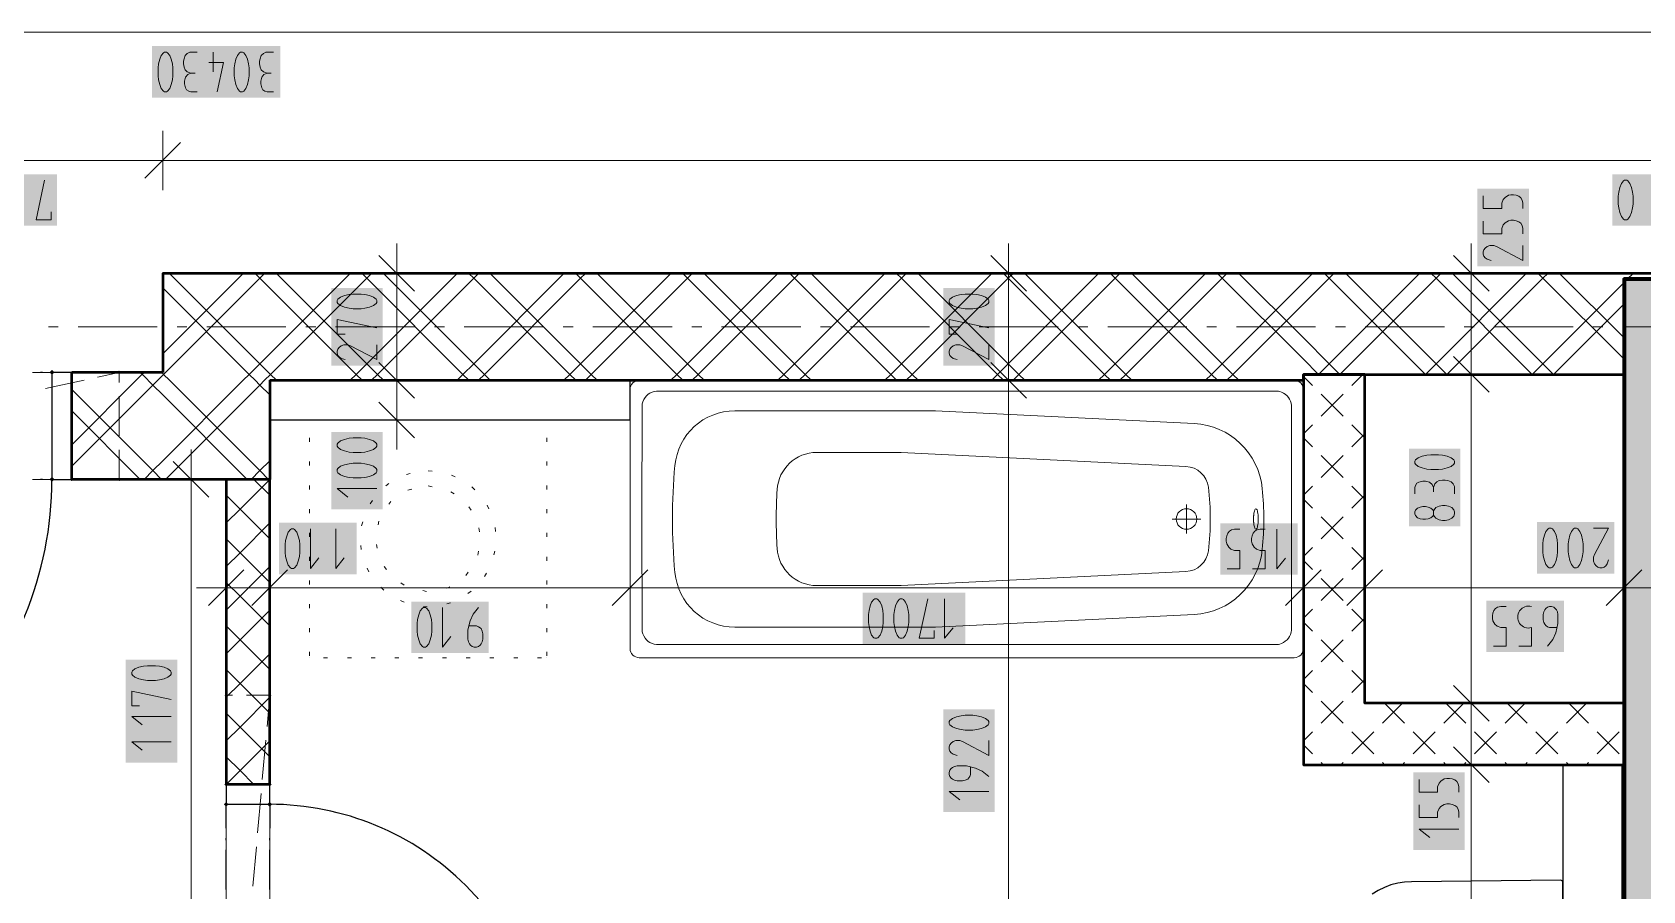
# Model space of a CAD drawing. Header units: millimetres. Extents: x 0 to 594, y 0 to 420.
# Drawn here: x 304.3 to 345.98, y 222.49 to 244.7 of the extents above; entities that cross this region are included whole.
import ezdxf

# ---------------------------------------------------------------- set-up
doc = ezdxf.new("R2010")
doc.units = ezdxf.units.MM
doc.header["$LTSCALE"] = 8
for name, color, linetype in [('PDF_Dvere', 7, 'Continuous'), ('PDF_Instalacni prizdivka do 1m', 7, 'Continuous'), ('PDF_Koty delkove', 7, 'Continuous'), ('PDF_Osy hlavni', 7, 'Continuous'), ('PDF_Preklady', 7, 'Continuous'), ('PDF_Pricky CP', 7, 'Continuous'), ('PDF_Pricky zdene', 7, 'Continuous'), ('PDF_Sanita', 7, 'Continuous'), ('PDF_Steny akusticke', 7, 'Continuous'), ('PDF_Steny obvodove nosne', 7, 'Continuous')]:
    doc.layers.add(name, color=color, linetype=linetype)

msp = doc.modelspace()

# ---------------------------------------------------------------- linework, layer by layer
at = {"layer": 'PDF_Dvere', "lineweight": 25}
for points in [[(304.563, 235.902), (304.512, 235.902)], [(304.563, 233.134), (304.512, 233.134)], [(309.318, 224.112), (309.318, 224.729)], [(309.318, 223.804), (309.318, 223.856)], [(310.446, 223.804), (310.446, 223.856)], [(309.318, 222.523), (309.318, 223.548)], [(310.446, 222.523), (310.446, 223.548)]]:
    msp.add_lwpolyline(points, dxfattribs=at)
for points in [[(305.321, 235.902), (304.808, 235.902), (304.808, 233.134), (305.321, 233.134)], [(309.318, 225.242), (309.318, 224.729), (310.446, 224.729), (310.446, 225.242)]]:
    msp.add_lwpolyline(points, close=True, dxfattribs=at)
for points in [[(296.312, 233.134), (295.583, 233.134), (295.583, 223.909, 0.414214), (304.808, 233.134)], [(310.446, 217.554), (317.62, 217.554, 0.414214), (310.446, 224.729), (310.446, 224.112)]]:
    msp.add_lwpolyline(points, format="xyb", dxfattribs=at)
at = {"layer": 'PDF_Dvere', "lineweight": 25, "transparency": 33554559}
for points in [[(304.872, 235.902), (304.808, 235.838), (304.808, 235.966), (304.744, 235.902)], [(304.872, 233.134), (304.808, 233.07), (304.808, 233.198), (304.744, 233.134)], [(309.318, 224.665), (309.254, 224.729), (309.382, 224.729), (309.318, 224.793)], [(310.446, 224.665), (310.381, 224.729), (310.51, 224.729), (310.446, 224.793)]]:
    msp.add_solid(points, dxfattribs=at)
at = {"layer": 'PDF_Instalacni prizdivka do 1m', "lineweight": 25}
for points in [[(319.773, 235.697), (310.446, 235.697), (310.446, 234.672), (319.773, 234.672)], [(321.772, 214.479), (345.449, 214.479), (345.449, 214.479), (345.449, 225.754), (343.912, 225.754), (343.912, 216.017), (321.772, 216.017)]]:
    msp.add_lwpolyline(points, close=True, dxfattribs=at)
at = {"layer": 'PDF_Koty delkove', "lineweight": 18}
for points in [[(506.065, 244.701), (486.36, 244.701), (466.5, 244.701), (465.014, 244.701), (153.11, 244.701)], [(308.568, 244.188), (308.377, 244.188), (308.309, 244.154), (308.254, 244.102), (308.227, 244.017), (308.213, 243.949)], [(308.213, 243.949), (308.213, 243.88), (308.227, 243.795), (308.254, 243.727), (308.309, 243.676), (308.404, 243.641)], [(308.87, 243.915), (309.253, 243.915), (309.088, 243.163)], [(308.979, 244.188), (308.979, 243.676)], [(310.28, 244.154), (310.225, 244.102), (310.198, 244.017), (310.184, 243.949), (310.184, 243.88), (310.198, 243.795), (310.225, 243.727), (310.28, 243.676), (310.375, 243.641)], [(310.54, 244.188), (310.348, 244.188), (310.28, 244.154)], [(308.568, 243.163), (308.404, 243.163), (308.349, 243.18), (308.295, 243.215), (308.267, 243.266), (308.24, 243.367), (308.24, 243.436), (308.267, 243.539), (308.322, 243.607), (308.404, 243.641), (308.513, 243.641)], [(310.54, 243.163), (310.375, 243.163), (310.32, 243.18), (310.266, 243.215), (310.238, 243.266), (310.211, 243.367), (310.211, 243.436), (310.238, 243.539), (310.293, 243.607), (310.375, 243.641), (310.485, 243.641)], [(308.139, 241.847), (307.217, 240.924)], [(307.678, 242.154), (307.678, 241.385), (307.678, 240.617)], [(412.176, 241.385), (400.747, 241.385), (392.855, 241.385), (385.372, 241.385), (307.678, 241.385), (300.196, 241.385), (289.074, 241.385), (286.461, 241.385), (277.441, 241.385), (274.827, 241.385), (263.706, 241.385), (256.224, 241.385), (178.529, 241.385)], [(304.786, 239.848), (304.402, 239.848), (304.62, 240.873)], [(341.855, 240.47), (341.855, 240.141), (342.333, 240.141), (342.333, 240.278), (342.368, 240.374), (342.419, 240.429), (342.504, 240.483), (342.572, 240.497), (342.64, 240.497), (342.709, 240.483), (342.777, 240.456), (342.828, 240.415), (342.863, 240.361), (342.88, 240.278), (342.88, 240.141)], [(304.786, 240.052), (304.786, 239.848)], [(341.855, 239.813), (341.855, 239.484), (342.333, 239.484), (342.333, 239.621), (342.368, 239.717), (342.419, 239.772), (342.504, 239.826), (342.572, 239.84), (342.64, 239.84), (342.709, 239.826), (342.777, 239.799), (342.828, 239.758), (342.863, 239.704), (342.88, 239.621), (342.88, 239.484)], [(314.192, 238.003), (313.27, 238.925)], [(313.731, 238.464), (313.731, 239.233)], [(330.032, 238.003), (329.109, 238.925)], [(329.57, 238.464), (329.57, 239.233)], [(342.004, 238.003), (341.081, 238.925)], [(341.543, 238.464), (341.543, 239.233)], [(342.88, 239.183), (342.88, 238.799), (342.196, 239.156), (342.128, 239.183), (342.025, 239.183), (341.958, 239.156), (341.906, 239.115), (341.871, 239.074), (341.855, 239.019), (341.855, 238.964), (341.871, 238.909), (341.906, 238.868), (341.958, 238.827), (342.059, 238.799)], [(314.5, 238.464), (313.731, 238.464), (312.962, 238.464)], [(313.731, 234.672), (313.731, 235.697), (313.731, 238.464)], [(330.339, 238.464), (329.57, 238.464), (328.802, 238.464)], [(329.57, 214.479), (329.57, 216.017), (329.57, 235.697), (329.57, 238.464)], [(342.311, 238.464), (341.543, 238.464), (340.774, 238.464)], [(341.543, 171.113), (341.543, 212.993), (341.543, 214.479), (341.543, 216.017), (341.543, 225.754), (341.543, 227.343), (341.543, 235.85), (341.543, 238.464)], [(312.808, 237.929), (312.603, 237.929), (312.501, 237.915), (312.381, 237.888), (312.279, 237.847), (312.21, 237.793), (312.194, 237.765), (312.194, 237.711), (312.21, 237.683), (312.279, 237.629), (312.381, 237.588), (312.501, 237.56), (312.603, 237.546), (312.808, 237.546), (312.91, 237.56), (313.03, 237.588), (313.132, 237.629), (313.201, 237.683), (313.219, 237.711), (313.219, 237.765), (313.201, 237.793), (313.132, 237.847), (313.03, 237.888), (312.91, 237.915)], [(312.91, 237.915), (312.808, 237.929)], [(328.647, 237.929), (328.442, 237.929), (328.34, 237.915), (328.22, 237.888), (328.118, 237.847), (328.049, 237.793), (328.033, 237.765), (328.033, 237.711), (328.049, 237.683), (328.118, 237.629), (328.22, 237.588), (328.34, 237.56), (328.442, 237.546), (328.647, 237.546), (328.749, 237.56), (328.869, 237.588), (328.972, 237.629), (329.04, 237.683), (329.058, 237.711), (329.058, 237.765), (329.04, 237.793), (328.972, 237.847), (328.869, 237.888), (328.749, 237.915), (328.647, 237.929)], [(312.398, 236.889), (312.194, 236.889), (312.194, 237.272), (313.219, 237.054)], [(328.237, 236.889), (328.033, 236.889), (328.033, 237.272), (329.058, 237.054)], [(313.219, 236.615), (313.219, 236.232), (312.535, 236.588), (312.466, 236.615), (312.364, 236.615), (312.296, 236.588), (312.245, 236.547), (312.21, 236.506), (312.194, 236.451), (312.194, 236.397), (312.21, 236.342), (312.245, 236.301), (312.296, 236.26), (312.398, 236.232)], [(329.058, 236.615), (329.058, 236.232), (328.374, 236.588), (328.305, 236.615), (328.203, 236.615), (328.135, 236.588), (328.084, 236.547), (328.049, 236.506), (328.033, 236.451), (328.033, 236.397), (328.049, 236.342), (328.084, 236.301), (328.135, 236.26), (328.237, 236.232)], [(314.192, 235.235), (313.27, 236.158)], [(330.032, 235.235), (329.109, 236.158)], [(342.004, 235.389), (341.081, 236.312)], [(314.5, 235.697), (313.731, 235.697), (312.962, 235.697)], [(330.339, 235.697), (329.57, 235.697), (328.802, 235.697)], [(342.311, 235.85), (341.543, 235.85), (340.774, 235.85)], [(314.192, 234.21), (313.27, 235.133)], [(314.5, 234.672), (313.731, 234.672), (312.962, 234.672)], [(313.731, 234.672), (313.731, 233.903)], [(308.411, 233.134), (308.411, 233.903)], [(312.808, 234.211), (312.603, 234.211), (312.501, 234.197), (312.381, 234.17), (312.279, 234.129), (312.21, 234.074), (312.194, 234.046), (312.194, 233.992), (312.21, 233.964), (312.279, 233.91), (312.381, 233.869), (312.501, 233.841), (312.603, 233.827), (312.808, 233.827)], [(312.808, 233.827), (312.91, 233.841), (313.03, 233.869), (313.132, 233.91), (313.201, 233.964), (313.219, 233.992), (313.219, 234.046), (313.201, 234.074), (313.132, 234.129), (313.03, 234.17), (312.91, 234.197), (312.808, 234.211)], [(308.872, 232.673), (307.949, 233.595)], [(340.699, 233.772), (340.494, 233.772), (340.392, 233.758), (340.272, 233.731), (340.17, 233.69), (340.101, 233.636), (340.085, 233.608), (340.085, 233.554), (340.101, 233.526), (340.17, 233.471), (340.272, 233.43), (340.392, 233.402), (340.494, 233.388), (340.699, 233.388), (340.801, 233.402), (340.921, 233.43), (341.024, 233.471), (341.092, 233.526), (341.11, 233.554), (341.11, 233.608)], [(341.11, 233.608), (341.092, 233.636), (341.024, 233.69), (340.921, 233.731), (340.801, 233.758), (340.699, 233.772)], [(309.179, 233.134), (308.411, 233.134), (307.642, 233.134)], [(308.411, 202.743), (308.411, 207.868), (308.411, 221.142), (308.411, 233.134)], [(340.085, 232.759), (340.085, 232.924), (340.101, 232.979), (340.136, 233.033), (340.187, 233.061), (340.289, 233.088), (340.357, 233.088), (340.46, 233.061), (340.529, 233.006), (340.562, 232.924), (340.562, 232.814)], [(341.11, 232.759), (341.11, 232.951), (341.075, 233.019), (341.024, 233.074), (340.939, 233.101), (340.87, 233.115), (340.801, 233.115), (340.716, 233.101), (340.649, 233.074), (340.597, 233.019), (340.562, 232.924)], [(313.219, 232.897), (312.194, 232.897), (312.466, 232.678)], [(340.101, 232.198), (340.085, 232.239), (340.085, 232.294), (340.101, 232.335), (340.152, 232.39), (340.221, 232.417), (340.289, 232.431), (340.357, 232.431), (340.426, 232.417), (340.494, 232.39), (340.545, 232.349), (340.562, 232.322)], [(340.562, 232.212), (340.545, 232.184), (340.494, 232.143), (340.426, 232.116), (340.357, 232.102), (340.289, 232.102), (340.221, 232.116), (340.152, 232.143), (340.101, 232.198)], [(311.5, 231.857), (311.5, 230.833), (311.718, 231.105)], [(312.157, 231.857), (312.157, 230.833), (312.375, 231.105)], [(335.201, 231.606), (335.215, 231.674), (335.242, 231.742), (335.283, 231.793), (335.337, 231.828), (335.419, 231.846), (335.556, 231.846)], [(335.885, 230.821), (336.213, 230.821), (336.213, 231.298), (336.076, 231.298), (335.981, 231.333), (335.926, 231.384), (335.872, 231.469), (335.858, 231.537), (335.858, 231.606), (335.872, 231.674), (335.899, 231.742), (335.94, 231.793), (335.994, 231.828), (336.076, 231.846), (336.213, 231.846)], [(336.515, 231.846), (336.515, 230.821), (336.733, 231.093)], [(344.052, 231.464), (344.052, 231.259), (344.066, 231.158), (344.093, 231.038), (344.134, 230.935), (344.189, 230.867), (344.216, 230.85), (344.271, 230.85), (344.299, 230.867), (344.353, 230.935), (344.394, 231.038), (344.422, 231.158), (344.436, 231.259), (344.436, 231.464), (344.422, 231.567), (344.394, 231.687), (344.353, 231.789), (344.299, 231.858), (344.271, 231.875), (344.216, 231.875), (344.189, 231.858), (344.134, 231.789), (344.093, 231.687)], [(344.709, 231.875), (345.093, 231.875), (344.736, 231.192), (344.709, 231.123), (344.709, 231.02), (344.736, 230.953), (344.777, 230.902), (344.819, 230.867), (344.874, 230.85), (344.928, 230.85), (344.983, 230.867), (345.024, 230.902), (345.065, 230.953), (345.093, 231.054)], [(335.228, 230.821), (335.556, 230.821), (335.556, 231.298), (335.419, 231.298), (335.324, 231.333), (335.269, 231.384), (335.215, 231.469), (335.201, 231.537), (335.201, 231.606)], [(344.093, 231.687), (344.066, 231.567), (344.052, 231.464)], [(309.318, 231.101), (309.318, 230.333), (309.318, 229.564)], [(310.446, 231.101), (310.446, 230.333), (310.446, 229.564)], [(319.773, 231.101), (319.773, 230.333), (319.773, 229.564)], [(337.198, 231.101), (337.198, 230.333), (337.198, 229.564)], [(338.787, 231.101), (338.787, 230.333), (338.787, 229.564)], [(345.5, 231.101), (345.5, 230.333), (345.5, 229.564)], [(309.779, 230.794), (308.857, 229.871)], [(310.907, 230.794), (309.984, 229.871)], [(320.234, 230.794), (319.312, 229.871)], [(337.659, 230.794), (336.737, 229.871)], [(339.248, 230.794), (338.325, 229.871)], [(345.961, 230.794), (345.039, 229.871)], [(309.318, 230.333), (308.549, 230.333)], [(382.605, 230.333), (379.16, 230.333), (373.277, 230.333), (373.275, 230.333), (371.519, 230.333), (366.69, 230.333), (355.853, 230.333), (354.264, 230.333), (347.55, 230.333), (345.5, 230.333), (338.787, 230.333), (337.198, 230.333), (319.773, 230.333), (310.446, 230.333), (309.318, 230.333)], [(314.26, 229.409), (314.26, 229.204), (314.274, 229.103), (314.301, 228.983), (314.342, 228.88), (314.397, 228.812), (314.425, 228.795), (314.479, 228.795), (314.507, 228.812), (314.561, 228.88), (314.602, 228.983), (314.63, 229.103), (314.644, 229.204), (314.644, 229.409), (314.63, 229.512), (314.602, 229.632), (314.561, 229.734), (314.507, 229.803), (314.479, 229.82), (314.425, 229.82), (314.397, 229.803), (314.342, 229.734), (314.301, 229.632), (314.274, 229.512), (314.26, 229.409)], [(314.917, 229.82), (314.917, 228.795), (315.136, 229.068)], [(315.848, 229.82), (315.711, 229.649), (315.629, 229.478), (315.574, 229.239), (315.574, 228.999), (315.588, 228.932), (315.615, 228.88), (315.643, 228.846), (315.684, 228.812), (315.739, 228.795), (315.793, 228.795), (315.848, 228.812), (315.889, 228.846), (315.916, 228.88), (315.944, 228.932), (315.958, 228.999), (315.958, 229.137), (315.944, 229.204), (315.916, 229.273), (315.848, 229.324), (315.793, 229.342), (315.601, 229.342)], [(326.284, 229.859), (326.243, 229.962), (326.188, 230.03), (326.161, 230.048), (326.106, 230.048), (326.078, 230.03), (326.024, 229.962), (325.983, 229.859), (325.956, 229.739), (325.942, 229.637)], [(325.942, 229.637), (325.942, 229.432), (325.956, 229.33), (325.983, 229.21), (326.024, 229.108), (326.078, 229.039), (326.106, 229.023), (326.161, 229.023), (326.188, 229.039), (326.243, 229.108), (326.284, 229.21), (326.312, 229.33), (326.326, 229.432), (326.326, 229.637), (326.312, 229.739), (326.284, 229.859)], [(327.64, 229.227), (327.64, 229.023), (327.256, 229.023), (327.475, 230.048)], [(327.913, 230.048), (327.913, 229.023), (328.132, 229.295)], [(342.117, 228.822), (342.446, 228.822), (342.446, 229.299), (342.309, 229.299), (342.213, 229.334), (342.158, 229.386), (342.104, 229.471), (342.09, 229.538), (342.09, 229.607), (342.104, 229.676), (342.131, 229.743), (342.172, 229.794), (342.227, 229.829), (342.309, 229.847), (342.446, 229.847)], [(343.76, 229.299), (343.569, 229.299), (343.514, 229.317), (343.472, 229.351), (343.445, 229.386), (343.418, 229.436), (343.404, 229.504), (343.404, 229.641), (343.418, 229.709), (343.445, 229.761), (343.472, 229.794), (343.514, 229.829), (343.569, 229.847), (343.623, 229.847), (343.678, 229.829), (343.719, 229.794), (343.746, 229.761), (343.774, 229.709), (343.788, 229.641), (343.788, 229.402), (343.733, 229.163), (343.651, 228.992), (343.514, 228.822)], [(307.487, 228.315), (307.282, 228.315), (307.181, 228.302), (307.061, 228.274), (306.958, 228.233), (306.89, 228.179), (306.873, 228.151), (306.873, 228.097), (306.89, 228.069), (306.958, 228.015), (307.061, 227.974), (307.181, 227.946), (307.282, 227.932), (307.487, 227.932), (307.59, 227.946), (307.71, 227.974), (307.812, 228.015), (307.881, 228.069)], [(307.881, 228.069), (307.898, 228.097), (307.898, 228.151), (307.881, 228.179), (307.812, 228.233), (307.71, 228.274), (307.59, 228.302), (307.487, 228.315)], [(307.077, 227.275), (306.873, 227.275), (306.873, 227.658), (307.898, 227.44)], [(342.004, 226.882), (341.081, 227.804)], [(342.311, 227.343), (341.543, 227.343), (340.774, 227.343)], [(307.898, 227.001), (306.873, 227.001), (307.146, 226.783)], [(328.647, 227.034), (328.442, 227.034), (328.34, 227.02), (328.22, 226.993), (328.118, 226.952), (328.049, 226.898), (328.033, 226.87), (328.033, 226.816), (328.049, 226.788), (328.118, 226.734), (328.22, 226.693)], [(328.22, 226.693), (328.34, 226.665), (328.442, 226.651), (328.647, 226.651), (328.749, 226.665), (328.869, 226.693), (328.972, 226.734), (329.04, 226.788), (329.058, 226.816), (329.058, 226.87), (329.04, 226.898), (328.972, 226.952), (328.869, 226.993), (328.749, 227.02), (328.647, 227.034)], [(329.058, 226.377), (329.058, 225.994), (328.374, 226.35), (328.305, 226.377), (328.203, 226.377), (328.135, 226.35), (328.084, 226.309), (328.049, 226.268), (328.033, 226.213), (328.033, 226.159), (328.049, 226.104), (328.084, 226.063), (328.135, 226.022), (328.237, 225.994)], [(307.898, 226.344), (306.873, 226.344), (307.146, 226.126)], [(342.004, 225.293), (341.081, 226.216)], [(329.058, 225.447), (328.887, 225.584), (328.715, 225.666), (328.477, 225.72), (328.237, 225.72), (328.169, 225.706), (328.118, 225.679), (328.084, 225.652), (328.049, 225.611), (328.033, 225.556), (328.033, 225.502), (328.049, 225.447), (328.084, 225.406), (328.118, 225.378), (328.169, 225.351), (328.237, 225.337), (328.374, 225.337), (328.442, 225.351), (328.51, 225.378), (328.562, 225.447), (328.579, 225.502), (328.579, 225.693)], [(342.311, 225.754), (341.543, 225.754), (340.774, 225.754)], [(340.196, 225.372), (340.196, 225.044), (340.674, 225.044), (340.674, 225.181), (340.709, 225.276), (340.76, 225.331), (340.845, 225.385), (340.913, 225.399), (340.981, 225.399), (341.05, 225.385), (341.118, 225.358), (341.169, 225.317), (341.204, 225.263), (341.221, 225.181), (341.221, 225.044)], [(329.058, 225.063), (328.033, 225.063), (328.305, 224.845)], [(340.196, 224.715), (340.196, 224.387), (340.674, 224.387), (340.674, 224.524), (340.709, 224.619), (340.76, 224.674), (340.845, 224.728)], [(340.845, 224.728), (340.913, 224.742), (340.981, 224.742), (341.05, 224.728), (341.118, 224.701), (341.169, 224.66), (341.204, 224.606), (341.221, 224.524), (341.221, 224.387)], [(341.221, 224.085), (340.196, 224.085), (340.469, 223.867)]]:
    msp.add_lwpolyline(points, dxfattribs=at)
for points in [[(307.556, 243.777), (307.556, 243.572), (307.57, 243.471), (307.597, 243.351), (307.638, 243.248), (307.692, 243.18), (307.72, 243.163), (307.774, 243.163), (307.802, 243.18), (307.856, 243.248), (307.897, 243.351), (307.925, 243.471), (307.939, 243.572), (307.939, 243.777), (307.925, 243.88), (307.897, 244), (307.856, 244.102), (307.802, 244.171), (307.774, 244.188), (307.72, 244.188), (307.692, 244.171), (307.638, 244.102), (307.597, 244), (307.57, 243.88)], [(309.527, 243.777), (309.527, 243.572), (309.541, 243.471), (309.568, 243.351), (309.609, 243.248), (309.663, 243.18), (309.691, 243.163), (309.745, 243.163), (309.773, 243.18), (309.828, 243.248), (309.869, 243.351), (309.897, 243.471), (309.91, 243.572), (309.91, 243.777), (309.897, 243.88), (309.869, 244), (309.828, 244.102), (309.773, 244.171), (309.745, 244.188), (309.691, 244.188), (309.663, 244.171), (309.609, 244.102), (309.568, 244), (309.541, 243.88)], [(345.348, 240.462), (345.348, 240.257), (345.362, 240.155), (345.389, 240.036), (345.43, 239.933), (345.484, 239.864), (345.512, 239.848), (345.566, 239.848), (345.594, 239.864), (345.648, 239.933), (345.689, 240.036), (345.717, 240.155), (345.731, 240.257), (345.731, 240.462), (345.717, 240.564), (345.689, 240.684), (345.648, 240.787), (345.594, 240.856), (345.566, 240.873), (345.512, 240.873), (345.484, 240.856), (345.43, 240.787), (345.389, 240.684), (345.362, 240.564)], [(312.808, 233.554), (312.603, 233.554), (312.501, 233.54), (312.381, 233.513), (312.279, 233.472), (312.21, 233.417), (312.194, 233.389), (312.194, 233.335), (312.21, 233.307), (312.279, 233.253), (312.381, 233.212), (312.501, 233.184), (312.603, 233.17), (312.808, 233.17), (312.91, 233.184), (313.03, 233.212), (313.132, 233.253), (313.201, 233.307), (313.219, 233.335), (313.219, 233.389), (313.201, 233.417), (313.132, 233.472), (313.03, 233.513), (312.91, 233.54)], [(340.87, 232.458), (340.801, 232.458), (340.716, 232.444), (340.631, 232.404), (340.58, 232.349), (340.562, 232.322), (340.562, 232.212), (340.58, 232.184), (340.631, 232.129), (340.716, 232.088), (340.801, 232.074), (340.87, 232.074), (340.955, 232.088), (341.041, 232.129), (341.092, 232.184), (341.11, 232.239), (341.11, 232.294), (341.092, 232.349), (341.041, 232.404), (340.955, 232.444)], [(310.843, 231.446), (310.843, 231.241), (310.857, 231.14), (310.884, 231.02), (310.925, 230.918), (310.979, 230.849), (311.007, 230.833), (311.061, 230.833), (311.089, 230.849), (311.143, 230.918), (311.185, 231.02), (311.212, 231.14), (311.226, 231.241), (311.226, 231.446), (311.212, 231.549), (311.185, 231.669), (311.143, 231.771), (311.089, 231.84), (311.061, 231.857), (311.007, 231.857), (310.979, 231.84), (310.925, 231.771), (310.884, 231.669), (310.857, 231.549)], [(343.395, 231.464), (343.395, 231.259), (343.409, 231.158), (343.436, 231.038), (343.477, 230.935), (343.532, 230.867), (343.559, 230.85), (343.614, 230.85), (343.642, 230.867), (343.696, 230.935), (343.737, 231.038), (343.765, 231.158), (343.779, 231.259), (343.779, 231.464), (343.765, 231.567), (343.737, 231.687), (343.696, 231.789), (343.642, 231.858), (343.614, 231.875), (343.559, 231.875), (343.532, 231.858), (343.477, 231.789), (343.436, 231.687), (343.409, 231.567)], [(326.599, 229.637), (326.599, 229.432), (326.613, 229.33), (326.64, 229.21), (326.681, 229.108), (326.735, 229.039), (326.763, 229.023), (326.818, 229.023), (326.846, 229.039), (326.9, 229.108), (326.941, 229.21), (326.969, 229.33), (326.983, 229.432), (326.983, 229.637), (326.969, 229.739), (326.941, 229.859), (326.9, 229.962), (326.846, 230.03), (326.818, 230.048), (326.763, 230.048), (326.735, 230.03), (326.681, 229.962), (326.64, 229.859), (326.613, 229.739)]]:
    msp.add_lwpolyline(points, close=True, dxfattribs=at)
msp.add_lwpolyline([(342.774, 228.822), (343.103, 228.822), (343.103, 229.299, -1.306892), (343.103, 229.847)], format="xyb", dxfattribs=at)
at = {"layer": 'PDF_Koty delkove', "color": 7, "lineweight": 18, "true_color": 0xffffff, "transparency": 33554559}
for points in [[(310.721, 244.342), (307.402, 244.342), (310.721, 243.01), (307.402, 243.01)], [(304.939, 241.027), (302.934, 241.027), (304.939, 239.694), (302.934, 239.694)], [(347.856, 241.027), (345.194, 241.027), (347.856, 239.694), (345.194, 239.694)], [(343.034, 238.646), (343.034, 240.65), (341.701, 238.646), (341.701, 240.65)], [(313.372, 236.078), (313.372, 238.083), (312.04, 236.078), (312.04, 238.083)], [(329.212, 236.078), (329.212, 238.083), (327.879, 236.078), (327.879, 238.083)], [(313.372, 232.359), (313.372, 234.364), (312.04, 232.359), (312.04, 234.364)], [(341.264, 231.921), (341.264, 233.925), (339.931, 231.921), (339.931, 233.925)], [(312.694, 232.011), (310.689, 232.011), (312.694, 230.679), (310.689, 230.679)], [(337.052, 231.999), (335.047, 231.999), (337.052, 230.667), (335.047, 230.667)], [(345.247, 232.029), (343.242, 232.029), (345.247, 230.697), (343.242, 230.697)], [(328.451, 230.201), (325.789, 230.201), (328.451, 228.869), (325.789, 228.869)], [(316.112, 229.974), (314.107, 229.974), (316.112, 228.642), (314.107, 228.642)], [(343.942, 230.001), (341.937, 230.001), (343.942, 228.668), (341.937, 228.668)], [(308.052, 225.807), (308.052, 228.469), (306.719, 225.807), (306.719, 228.469)], [(329.212, 224.526), (329.212, 227.188), (327.879, 224.526), (327.879, 227.188)], [(341.375, 223.548), (341.375, 225.553), (340.042, 223.548), (340.042, 225.553)]]:
    msp.add_solid(points, dxfattribs=at)
at = {"layer": 'PDF_Osy hlavni', "lineweight": 18}
for points in [[(304.973, 237.08), (304.717, 237.08)], [(307.535, 237.08), (305.485, 237.08)], [(308.304, 237.08), (308.048, 237.08)], [(310.866, 237.08), (308.816, 237.08)], [(311.635, 237.08), (311.379, 237.08)], [(314.198, 237.08), (312.148, 237.08)], [(314.966, 237.08), (314.71, 237.08)], [(317.529, 237.08), (315.479, 237.08)], [(318.298, 237.08), (318.041, 237.08)], [(320.86, 237.08), (318.81, 237.08)], [(321.629, 237.08), (321.373, 237.08)], [(324.191, 237.08), (322.141, 237.08)], [(324.96, 237.08), (324.704, 237.08)], [(327.523, 237.08), (325.473, 237.08)], [(328.291, 237.08), (328.035, 237.08)], [(330.854, 237.08), (328.804, 237.08)], [(331.623, 237.08), (331.366, 237.08)], [(334.185, 237.08), (332.135, 237.08)], [(334.954, 237.08), (334.697, 237.08)], [(337.516, 237.08), (335.466, 237.08)], [(338.285, 237.08), (338.029, 237.08)], [(340.847, 237.08), (338.797, 237.08)], [(341.616, 237.08), (341.36, 237.08)], [(344.179, 237.08), (342.129, 237.08)], [(344.947, 237.08), (344.691, 237.08)], [(347.51, 237.08), (345.46, 237.08)]]:
    msp.add_lwpolyline(points, dxfattribs=at)
at = {"layer": 'PDF_Preklady', "lineweight": 18}
for points in [[(305.332, 235.902), (304.307, 235.902)], [(304.64, 235.486), (305.642, 235.704)], [(306.551, 235.902), (305.69, 235.902)], [(305.992, 235.78), (306.551, 235.902)], [(306.551, 235.643), (306.551, 235.902)], [(306.551, 234.259), (306.551, 235.284)], [(306.551, 233.901), (306.551, 233.134), (305.69, 233.134)], [(305.332, 233.134), (305.321, 233.134), (304.307, 233.134)], [(309.483, 227.548), (309.318, 227.548)], [(309.318, 227.341), (309.318, 227.548)], [(310.446, 227.341), (310.446, 227.548), (309.841, 227.548)], [(310.375, 226.746), (310.446, 227.548)], [(309.318, 225.957), (309.318, 226.982)], [(310.446, 225.957), (310.446, 226.982)], [(310.254, 225.367), (310.343, 226.388)], [(309.318, 224.573), (309.318, 225.242), (309.318, 225.598)], [(310.446, 224.573), (310.446, 225.242), (310.446, 225.598)], [(310.132, 223.989), (310.222, 225.01)], [(309.318, 223.189), (309.318, 224.214)], [(310.446, 223.189), (310.446, 224.214)], [(310.011, 222.61), (310.101, 223.631)], [(309.318, 221.806), (309.318, 222.831)], [(310.446, 221.806), (310.446, 222.831)]]:
    msp.add_lwpolyline(points, dxfattribs=at)
at = {"layer": 'PDF_Preklady', "lineweight": 18, "transparency": 33554559}
for points in [[(306.551, 235.856), (306.504, 235.902), (306.597, 235.902), (306.551, 235.948)], [(306.597, 235.902), (306.551, 235.856), (306.551, 235.948), (306.504, 235.902)], [(306.506, 235.892), (306.541, 235.947), (306.56, 235.857), (306.596, 235.912)], [(305.367, 233.134), (305.321, 233.088), (305.321, 233.18), (305.274, 233.134)], [(305.367, 233.134), (305.321, 233.088), (305.321, 233.18), (305.274, 233.134)], [(306.597, 233.134), (306.551, 233.088), (306.551, 233.18), (306.504, 233.134)], [(306.551, 233.088), (306.504, 233.134), (306.597, 233.134), (306.551, 233.18)], [(309.364, 227.548), (309.318, 227.502), (309.318, 227.594), (309.272, 227.548)], [(309.318, 227.502), (309.272, 227.548), (309.364, 227.548), (309.318, 227.594)], [(310.446, 227.502), (310.399, 227.548), (310.492, 227.548), (310.446, 227.594)], [(310.492, 227.548), (310.446, 227.502), (310.446, 227.594), (310.399, 227.548)], [(310.441, 227.502), (310.4, 227.552), (310.491, 227.544), (310.45, 227.594)], [(309.318, 225.196), (309.272, 225.242), (309.364, 225.242), (309.318, 225.288)], [(309.318, 225.196), (309.272, 225.242), (309.364, 225.242), (309.318, 225.288)], [(310.446, 225.196), (310.399, 225.242), (310.492, 225.242), (310.446, 225.288)], [(310.446, 225.196), (310.399, 225.242), (310.492, 225.242), (310.446, 225.288)]]:
    msp.add_solid(points, dxfattribs=at)
at = {"layer": 'PDF_Pricky CP', "lineweight": 50}
msp.add_lwpolyline([(338.787, 225.754), (345.449, 225.754), (345.5, 225.754), (345.5, 227.343), (338.787, 227.343), (338.787, 235.85), (337.198, 235.85), (337.198, 235.697), (337.198, 225.754), (338.787, 225.754)], dxfattribs=at)
at = {"layer": 'PDF_Pricky CP', "lineweight": 9}
for points in [[(337.431, 235.566), (337.198, 235.799)], [(338.735, 235.85), (338.451, 235.566)], [(338.787, 235.799), (338.735, 235.85)], [(338.225, 234.772), (337.657, 235.34)], [(338.225, 235.34), (337.657, 234.772)], [(337.198, 234.313), (337.431, 234.546)], [(338.787, 234.21), (338.735, 234.262), (338.451, 234.546)], [(338.735, 234.262), (338.787, 234.313)], [(337.431, 233.977), (337.198, 234.21)], [(338.735, 234.262), (338.451, 233.977)], [(338.225, 233.183), (337.657, 233.752)], [(338.225, 233.752), (337.657, 233.183)], [(337.198, 232.724), (337.431, 232.957)], [(337.431, 232.389), (337.198, 232.622)], [(338.787, 232.622), (338.735, 232.673), (338.451, 232.957)], [(338.735, 232.673), (338.451, 232.389)], [(338.735, 232.673), (338.787, 232.724)], [(338.225, 231.594), (337.657, 232.163)], [(338.225, 232.163), (337.657, 231.594)], [(337.198, 231.135), (337.431, 231.369)], [(338.787, 231.033), (338.735, 231.084), (338.451, 231.369)], [(337.431, 230.8), (337.198, 231.033)], [(338.451, 230.8), (338.735, 231.084), (338.787, 231.135)], [(338.225, 230.005), (337.657, 230.574)], [(338.225, 230.574), (337.657, 230.005)], [(337.198, 229.547), (337.431, 229.78)], [(338.787, 229.444), (338.735, 229.495), (338.451, 229.78)], [(337.431, 229.211), (337.198, 229.444)], [(338.451, 229.211), (338.735, 229.495), (338.787, 229.547)], [(338.225, 228.417), (337.657, 228.985)], [(338.225, 228.985), (337.657, 228.417)], [(337.198, 227.958), (337.431, 228.191)], [(338.787, 227.855), (338.735, 227.907), (338.451, 228.191)], [(337.431, 227.622), (337.198, 227.855)], [(338.451, 227.622), (338.735, 227.907), (338.787, 227.958)], [(338.225, 226.828), (337.657, 227.397)], [(338.225, 227.397), (337.657, 226.828)], [(339.76, 227.343), (339.245, 226.828)], [(339.814, 226.828), (339.299, 227.343)], [(341.349, 227.343), (340.834, 226.828)], [(341.403, 226.828), (340.888, 227.343)], [(342.938, 227.343), (342.423, 226.828)], [(342.992, 226.828), (342.476, 227.343)], [(344.526, 227.343), (344.011, 226.828)], [(344.58, 226.828), (344.065, 227.343)], [(337.198, 226.369), (337.431, 226.602)], [(338.787, 226.267), (338.735, 226.318), (338.451, 226.602)], [(338.451, 226.034), (338.735, 226.318), (338.787, 226.369)], [(338.787, 226.369), (339.02, 226.602)], [(340.608, 226.034), (340.324, 226.318), (340.04, 226.602)], [(340.04, 226.034), (340.324, 226.318), (340.608, 226.602)], [(342.197, 226.034), (341.913, 226.318), (341.628, 226.602)], [(341.628, 226.034), (341.913, 226.318), (342.197, 226.602)], [(343.786, 226.034), (343.501, 226.318), (343.217, 226.602)], [(343.217, 226.034), (343.501, 226.318), (343.786, 226.602)], [(345.375, 226.034), (345.09, 226.318), (344.806, 226.602)], [(344.806, 226.034), (345.09, 226.318), (345.375, 226.602)], [(337.431, 226.034), (337.198, 226.267)], [(339.02, 226.034), (338.787, 226.267)], [(337.71, 225.754), (337.657, 225.808)], [(338.225, 225.808), (338.172, 225.754)], [(339.299, 225.754), (339.245, 225.808)], [(339.814, 225.808), (339.76, 225.754)], [(340.888, 225.754), (340.834, 225.808)], [(341.403, 225.808), (341.349, 225.754)], [(342.476, 225.754), (342.423, 225.808)], [(342.992, 225.808), (342.938, 225.754)], [(344.065, 225.754), (344.011, 225.808)], [(344.58, 225.808), (344.526, 225.754)]]:
    msp.add_lwpolyline(points, dxfattribs=at)
at = {"layer": 'PDF_Pricky zdene', "lineweight": 9}
for points in [[(310.446, 233.134), (309.677, 232.365), (309.318, 232.007)], [(310.446, 232.724), (310.036, 233.134)], [(310.446, 231.597), (309.677, 232.365), (309.318, 232.724)], [(310.446, 232.007), (309.677, 231.238), (309.318, 230.879)], [(310.446, 230.469), (309.677, 231.238), (309.318, 231.597)], [(310.446, 230.879), (309.677, 230.11), (309.318, 229.752)], [(310.446, 229.342), (309.677, 230.11), (309.318, 230.469)], [(310.446, 229.752), (309.677, 228.983), (309.318, 228.624)], [(310.446, 228.214), (309.677, 228.983), (309.318, 229.342)], [(310.446, 228.624), (309.677, 227.855), (309.318, 227.497)], [(310.446, 227.087), (309.677, 227.855), (309.318, 228.214)], [(310.446, 227.497), (309.677, 226.728), (309.318, 226.369)], [(310.446, 225.959), (309.677, 226.728), (309.318, 227.087)], [(310.446, 226.369), (309.677, 225.601), (309.318, 225.242)], [(310.036, 225.242), (309.677, 225.601), (309.318, 225.959)], [(310.446, 225.242), (310.446, 225.242)]]:
    msp.add_lwpolyline(points, dxfattribs=at)
at = {"layer": 'PDF_Pricky zdene', "lineweight": 50}
for points in [[(310.446, 225.242), (310.446, 227.548), (310.446, 233.134), (309.318, 233.134), (309.318, 227.548), (309.318, 225.242)], [(310.446, 225.242), (309.318, 225.242)]]:
    msp.add_lwpolyline(points, dxfattribs=at)
at = {"layer": 'PDF_Sanita', "lineweight": 13}
for points in [[(320.008, 228.522), (320.009, 228.522), (336.962, 228.522, 0.41423), (337.198, 228.757), (337.198, 235.461, 0.41423), (336.962, 235.697), (320.009, 235.697, 0.41423), (319.773, 235.461), (319.773, 228.757, 0.41423), (320.008, 228.522)], [(334.739, 232.93, 0.364877), (334.159, 233.469), (326.786, 233.833), (324.601, 233.831, 0.395998), (323.579, 232.87, 0.031037), (323.579, 231.348, 0.39599), (324.601, 230.387), (326.786, 230.386), (334.159, 230.749, 0.364879), (334.739, 231.289)]]:
    msp.add_lwpolyline(points, format="xyb", dxfattribs=at)
for points in [[(328.485, 228.86), (320.453, 228.862), (320.395, 228.871), (320.343, 228.887), (320.286, 228.915), (320.241, 228.944), (320.195, 228.986), (320.16, 229.027), (320.126, 229.083), (320.101, 229.143), (320.089, 229.188), (320.082, 229.235), (320.08, 232.14), (320.082, 235.045), (320.089, 235.092), (320.101, 235.137), (320.126, 235.197), (320.16, 235.252), (320.195, 235.294), (320.241, 235.335), (320.286, 235.365), (320.343, 235.393), (320.395, 235.409), (320.453, 235.418), (328.485, 235.42), (336.475, 235.42), (336.551, 235.414), (336.591, 235.405), (336.628, 235.392), (336.681, 235.368), (336.73, 235.335), (336.776, 235.293), (336.811, 235.253), (336.84, 235.207), (336.863, 235.158), (336.88, 235.102), (336.889, 235.044), (336.89, 232.14)], [(311.471, 234.672), (311.471, 234.672)], [(311.471, 234.672), (311.471, 234.672)], [(311.943, 234.672), (311.84, 234.672)], [(312.558, 234.672), (312.455, 234.672)], [(313.173, 234.672), (313.07, 234.672)], [(313.788, 234.672), (313.685, 234.672)], [(314.403, 234.672), (314.3, 234.672)], [(315.018, 234.672), (314.915, 234.672)], [(315.633, 234.672), (315.53, 234.672)], [(316.248, 234.672), (316.145, 234.672)], [(316.863, 234.672), (316.76, 234.672)], [(317.478, 234.672), (317.375, 234.672)], [(317.621, 234.672), (317.621, 234.672)], [(317.621, 234.672), (317.621, 234.672)], [(311.471, 234.106), (311.471, 234.208)], [(317.621, 234.106), (317.621, 234.208)], [(311.471, 233.491), (311.471, 233.593)], [(317.621, 233.491), (317.621, 233.593)], [(313.448, 232.965), (313.532, 233.024)], [(313.984, 233.259), (314.083, 233.285)], [(314.546, 233.354), (314.648, 233.345)], [(315.149, 233.247), (315.242, 233.204)], [(311.471, 232.876), (311.471, 232.978)], [(314.02, 232.857), (314.023, 232.859), (314.12, 232.879)], [(314.546, 232.963), (314.646, 232.943)], [(315.137, 232.814), (315.222, 232.757)], [(315.679, 232.939), (315.751, 232.867)], [(317.621, 232.876), (317.621, 232.978)], [(311.471, 232.261), (311.471, 232.363)], [(313.045, 232.505), (313.104, 232.589)], [(313.532, 232.492), (313.579, 232.563)], [(315.603, 232.427), (315.66, 232.342)], [(316.07, 232.469), (316.114, 232.376)], [(317.621, 232.261), (317.621, 232.363)], [(334.174, 231.736), (334.174, 232.482)], [(336.02, 231.955), (336.015, 231.931), (336.009, 231.904), (335.999, 231.875), (335.986, 231.852), (335.97, 231.843), (335.953, 231.852), (335.94, 231.875), (335.93, 231.904), (335.924, 231.931), (335.919, 231.955), (335.916, 231.975), (335.914, 231.992), (335.913, 232.006), (335.912, 232.018), (335.911, 232.029), (335.91, 232.038), (335.909, 232.065), (335.908, 232.093), (335.908, 232.133), (335.91, 232.181), (335.911, 232.19), (335.912, 232.2), (335.913, 232.212), (335.914, 232.227), (335.916, 232.243), (335.919, 232.264), (335.924, 232.287), (335.93, 232.315), (335.94, 232.343), (335.953, 232.366), (335.97, 232.376), (335.986, 232.366), (335.999, 232.343), (336.009, 232.315), (336.015, 232.287), (336.02, 232.264), (336.023, 232.243), (336.025, 232.227), (336.026, 232.212), (336.027, 232.2), (336.028, 232.19), (336.029, 232.181), (336.029, 232.173), (336.03, 232.148), (336.031, 232.121), (336.031, 232.08)], [(312.824, 231.935), (312.851, 232.034)], [(313.25, 231.956), (313.27, 232.056)], [(315.856, 231.879), (315.876, 231.779)], [(316.277, 231.892), (316.286, 231.79)], [(336.89, 232.14), (336.889, 229.236), (336.88, 229.178), (336.863, 229.122), (336.84, 229.073), (336.811, 229.027), (336.776, 228.987), (336.73, 228.945), (336.681, 228.912), (336.628, 228.888), (336.591, 228.875), (336.551, 228.866), (336.475, 228.86), (328.485, 228.86)], [(333.801, 232.109), (334.547, 232.109)], [(336.031, 232.08), (336.028, 232.029), (336.027, 232.018), (336.026, 232.006), (336.025, 231.992), (336.023, 231.975), (336.02, 231.955)], [(311.471, 231.646), (311.471, 231.748)], [(312.812, 231.323), (312.804, 231.425)], [(313.228, 231.353), (313.208, 231.453)], [(317.621, 231.646), (317.621, 231.748)], [(311.471, 231.031), (311.471, 231.133)], [(315.849, 231.276), (315.829, 231.175)], [(316.273, 231.28), (316.246, 231.181)], [(317.621, 231.031), (317.621, 231.133)], [(313.012, 230.744), (312.968, 230.837)], [(313.467, 230.799), (313.41, 230.884)], [(315.581, 230.734), (315.524, 230.649)], [(316.059, 230.706), (316, 230.622)], [(311.471, 230.416), (311.471, 230.518)], [(313.397, 230.269), (313.325, 230.342)], [(313.922, 230.401), (313.837, 230.458)], [(314.507, 230.238), (314.407, 230.258)], [(315.104, 230.358), (315.069, 230.334), (315.01, 230.322)], [(315.661, 230.241), (315.577, 230.182)], [(317.621, 230.416), (317.621, 230.518)], [(311.471, 229.801), (311.471, 229.903)], [(313.923, 229.956), (313.83, 229.999)], [(314.524, 229.841), (314.422, 229.85)], [(315.128, 229.941), (315.029, 229.914)], [(317.621, 229.801), (317.621, 229.903)], [(311.471, 229.186), (311.471, 229.288)], [(317.621, 229.186), (317.621, 229.288)], [(311.471, 228.571), (311.471, 228.673)], [(311.471, 228.522), (311.471, 228.522)], [(311.471, 228.522), (311.471, 228.522)], [(311.943, 228.522), (311.84, 228.522)], [(312.558, 228.522), (312.455, 228.522)], [(313.173, 228.522), (313.07, 228.522)], [(313.788, 228.522), (313.685, 228.522)], [(314.403, 228.522), (314.3, 228.522)], [(315.018, 228.522), (314.915, 228.522)], [(315.633, 228.522), (315.53, 228.522)], [(316.248, 228.522), (316.145, 228.522)], [(316.863, 228.522), (316.76, 228.522)], [(317.478, 228.522), (317.375, 228.522)], [(317.621, 228.571), (317.621, 228.673)], [(317.621, 228.522), (317.621, 228.522)], [(317.621, 228.522), (317.621, 228.522)]]:
    msp.add_lwpolyline(points, dxfattribs=at)
for points in [[(334.37, 229.641, 0.372019), (336.135, 231.324, 0.048465), (336.135, 232.894, 0.372029), (334.37, 234.577), (327.675, 234.907), (322.484, 234.907, 0.387972), (320.932, 233.49, 0.045249), (320.932, 230.728, 0.387972), (322.484, 229.311), (327.675, 229.311)], [(334.174, 232.376, 0.414225), (333.908, 232.109, 0.414225), (334.174, 231.843, 0.414225), (334.441, 232.109, 0.414225)]]:
    msp.add_lwpolyline(points, format="xyb", close=True, dxfattribs=at)
at = {"layer": 'PDF_Sanita', "lineweight": 25}
msp.add_lwpolyline([(343.913, 219.058), (343.91, 222.713), (343.91, 222.713), (343.895, 222.749), (343.858, 222.764), (340, 222.727), (339.819, 222.717), (339.64, 222.689), (339.465, 222.643), (339.296, 222.581), (339.133, 222.502), (338.979, 222.407)], dxfattribs=at)
at = {"layer": 'PDF_Sanita', "lineweight": 9}
msp.add_arc((328.056, 232.109), 6.734, 353.0014, 6.9986, dxfattribs=at)
at = {"layer": 'PDF_Steny akusticke', "lineweight": 9}
for points in [[(307.852, 238.464), (310.189, 236.127), (309.913, 235.85), (307.678, 238.085)], [(307.678, 236.383), (309.759, 238.464)], [(307.699, 235.85), (310.189, 238.341), (310.066, 238.464)], [(312.68, 235.85), (310.189, 238.341), (310.312, 238.464)], [(310.189, 236.127), (312.526, 238.464)], [(310.466, 235.85), (312.957, 238.341), (312.834, 238.464)], [(313.387, 235.697), (313.234, 235.85), (312.957, 236.127), (310.62, 238.464)], [(312.68, 235.85), (312.957, 236.127), (315.294, 238.464)], [(312.957, 238.341), (313.08, 238.464)], [(313.234, 235.85), (315.724, 238.341), (315.601, 238.464)], [(316.155, 235.697), (316.001, 235.85), (315.724, 236.127), (313.387, 238.464)], [(315.447, 235.85), (315.724, 236.127), (318.061, 238.464)], [(318.215, 235.85), (315.724, 238.341), (315.847, 238.464)], [(316.001, 235.85), (318.492, 238.341), (318.369, 238.464)], [(318.922, 235.697), (318.768, 235.85), (318.492, 236.127), (316.155, 238.464)], [(318.215, 235.85), (318.492, 236.127), (320.829, 238.464)], [(321.136, 235.697), (320.982, 235.85), (318.492, 238.341), (318.615, 238.464)], [(318.768, 235.85), (321.259, 238.341), (321.136, 238.464)], [(321.69, 235.697), (321.536, 235.85), (321.259, 236.127), (318.922, 238.464)], [(320.829, 235.697), (320.982, 235.85), (321.259, 236.127), (323.596, 238.464)], [(321.259, 238.341), (321.382, 238.464)], [(324.457, 235.697), (324.303, 235.85), (324.027, 236.127), (321.69, 238.464)], [(323.596, 235.697), (323.75, 235.85), (324.027, 236.127), (326.364, 238.464)], [(324.027, 238.341), (323.904, 238.464)], [(324.027, 238.341), (324.15, 238.464)], [(327.225, 235.697), (327.071, 235.85), (326.794, 236.127), (324.457, 238.464)], [(326.364, 235.697), (326.517, 235.85), (326.794, 236.127), (329.131, 238.464)], [(326.794, 238.341), (326.671, 238.464)], [(326.794, 238.341), (326.917, 238.464)], [(329.992, 235.697), (329.838, 235.85), (329.562, 236.127), (327.225, 238.464)], [(329.131, 235.697), (329.285, 235.85), (329.562, 236.127), (331.899, 238.464)], [(329.562, 238.341), (329.439, 238.464)], [(329.562, 238.341), (329.685, 238.464)], [(332.76, 235.697), (332.606, 235.85), (332.329, 236.127), (329.992, 238.464)], [(332.052, 235.85), (332.329, 236.127), (334.666, 238.464)], [(332.329, 238.341), (332.206, 238.464)], [(332.329, 238.341), (332.452, 238.464)], [(335.527, 235.697), (335.373, 235.85), (335.097, 236.127), (332.76, 238.464)], [(335.097, 238.341), (334.974, 238.464)], [(335.097, 238.341), (335.22, 238.464)], [(340.755, 238.464), (340.632, 238.341), (338.141, 235.85), (337.864, 236.127), (337.198, 236.793), (335.527, 238.464)], [(340.201, 238.464), (337.864, 236.127), (337.587, 235.85), (337.198, 236.24)], [(337.198, 238.228), (337.434, 238.464)], [(337.198, 237.675), (337.864, 238.341), (337.987, 238.464)], [(340.355, 235.85), (337.864, 238.341), (337.741, 238.464)], [(343.522, 238.464), (343.399, 238.341), (340.908, 235.85), (340.632, 236.127), (338.295, 238.464)], [(340.355, 235.85), (340.632, 236.127), (342.968, 238.464)], [(343.122, 235.85), (340.632, 238.341), (340.509, 238.464)], [(343.676, 235.85), (343.399, 236.127), (341.062, 238.464)], [(345.5, 236.24), (343.399, 238.341), (343.276, 238.464)], [(345.5, 236.793), (343.829, 238.464)], [(345.582, 238.31), (345.736, 238.464)], [(315.447, 235.85), (312.957, 238.341)], [(323.904, 235.697), (323.75, 235.85), (321.259, 238.341)], [(321.536, 235.85), (324.027, 238.341)], [(326.517, 235.85), (324.027, 238.341)], [(324.303, 235.85), (326.794, 238.341)], [(329.285, 235.85), (326.794, 238.341)], [(327.071, 235.85), (329.562, 238.341)], [(331.899, 235.697), (332.052, 235.85), (329.562, 238.341)], [(334.666, 235.697), (334.82, 235.85), (332.329, 238.341), (329.838, 235.85)], [(337.198, 236.24), (335.097, 238.341), (332.606, 235.85)], [(334.82, 235.85), (335.097, 236.127), (337.198, 238.228)], [(343.122, 235.85), (343.399, 236.127), (345.5, 238.228)], [(335.373, 235.85), (337.198, 237.675)], [(343.676, 235.85), (345.5, 237.675)], [(310.62, 235.697), (310.466, 235.85), (310.189, 236.127)], [(305.321, 234.026), (307.112, 235.817), (307.145, 235.85), (307.196, 235.902)], [(305.321, 233.472), (307.422, 235.574), (307.678, 235.83)], [(307.678, 235.317), (307.422, 235.574), (307.169, 235.826), (307.145, 235.85), (307.094, 235.902)], [(307.678, 235.871), (307.651, 235.898), (307.647, 235.902)], [(307.852, 235.697), (307.699, 235.85), (307.678, 235.871)], [(307.678, 235.83), (307.699, 235.85)], [(307.678, 233.616), (309.759, 235.697)], [(307.75, 233.134), (310.189, 235.574), (310.312, 235.697)], [(310.415, 233.134), (310.189, 233.36), (307.852, 235.697)], [(310.066, 235.697), (309.913, 235.85), (309.759, 235.697)], [(310.446, 235.317), (310.189, 235.574), (310.066, 235.697)], [(310.312, 235.697), (310.466, 235.85)], [(312.834, 235.697), (312.68, 235.85), (312.526, 235.697)], [(313.08, 235.697), (313.234, 235.85)], [(315.601, 235.697), (315.447, 235.85), (315.294, 235.697)], [(315.847, 235.697), (316.001, 235.85)], [(318.369, 235.697), (318.215, 235.85), (318.061, 235.697)], [(318.615, 235.697), (318.768, 235.85)], [(321.382, 235.697), (321.536, 235.85)], [(324.15, 235.697), (324.303, 235.85)], [(326.671, 235.697), (326.517, 235.85)], [(326.917, 235.697), (327.071, 235.85)], [(329.439, 235.697), (329.285, 235.85)], [(329.685, 235.697), (329.838, 235.85)], [(332.206, 235.697), (332.052, 235.85)], [(332.452, 235.697), (332.606, 235.85)], [(334.974, 235.697), (334.82, 235.85)], [(335.22, 235.697), (335.373, 235.85)], [(307.647, 233.134), (307.422, 233.36), (305.321, 235.461)], [(309.861, 233.134), (307.678, 235.317)], [(307.094, 233.134), (305.321, 234.907)], [(307.196, 233.134), (307.422, 233.36), (307.678, 233.616)], [(309.964, 233.134), (310.189, 233.36), (310.446, 233.616)]]:
    msp.add_lwpolyline(points, dxfattribs=at)
at = {"layer": 'PDF_Steny akusticke', "lineweight": 50}
for points in [[(337.198, 238.464), (307.678, 238.464), (307.678, 235.902)], [(355.289, 238.464), (337.198, 238.464)], [(337.198, 235.85), (345.5, 235.85), (345.5, 238.31), (347.55, 238.31), (347.55, 235.85), (354.264, 235.85), (355.289, 235.85)], [(310.446, 235.697), (310.446, 233.134), (309.318, 233.134), (307.678, 233.134), (305.321, 233.134), (305.321, 235.902)], [(307.678, 235.902), (306.551, 235.902), (305.321, 235.902)], [(310.446, 235.697), (337.198, 235.697), (337.198, 235.85)]]:
    msp.add_lwpolyline(points, dxfattribs=at)
at = {"layer": 'PDF_Steny obvodove nosne', "lineweight": 70}
msp.add_lwpolyline([(347.55, 149.7), (347.55, 152.109), (347.55, 225.754), (347.55, 235.85), (347.55, 238.31), (345.5, 238.31), (345.5, 235.85), (345.5, 227.343), (345.5, 225.754), (345.5, 152.109), (345.5, 149.7)], close=True, dxfattribs=at)
at = {"layer": 'PDF_Steny obvodove nosne', "color": 9, "lineweight": 9, "true_color": 0xc0c0c0, "transparency": 33554559}
msp.add_solid([(347.55, 149.7), (347.55, 238.31), (345.5, 149.7), (345.5, 238.31)], dxfattribs=at)

doc.saveas('drawing.dxf')
